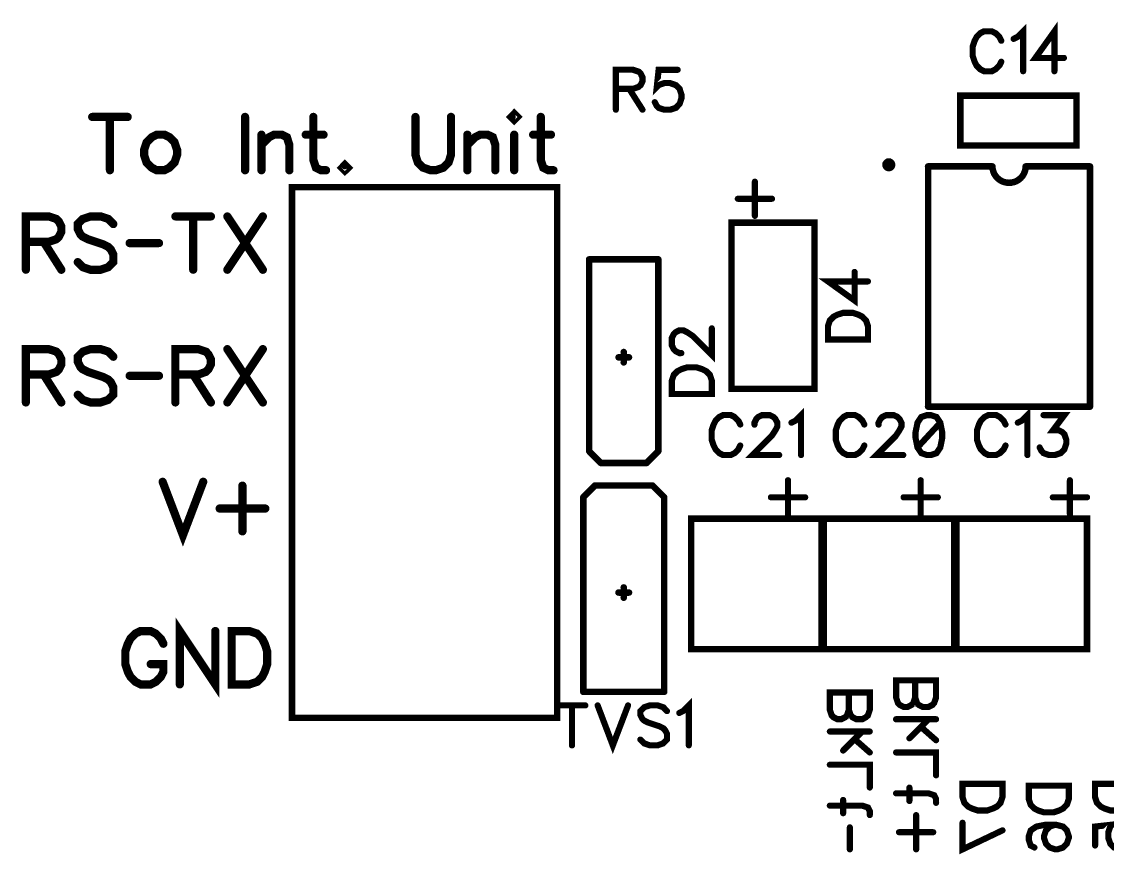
# Model space of a CAD drawing. Extents: x 0.01 to 6.15, y 0 to 8.66.
# Drawn here: x 3.242 to 4.879, y 3.075 to 4.33 of the extents above; entities that cross this region are included whole.
import ezdxf

# ---------------------------------------------------------------- set-up
doc = ezdxf.new("R2010")
doc.units = 0
doc.layers.add('Top_Silk', color=2, linetype='CONTINUOUS')

msp = doc.modelspace()

# ---------------------------------------------------------------- linework, layer by layer
at = {"layer": 'Top_Silk', "linetype": 'CONTINUOUS'}
for points, const_width in [([(4.7374, 4.3044), (4.7432, 4.3073), (4.7518, 4.3158), (4.7518, 4.2556)], 0.0093), ([(4.799, 4.2556), (4.799, 4.3158), (4.7703, 4.2757), (4.8134, 4.2757)], 0.0093), ([(4.7189, 4.3016), (4.716, 4.3073), (4.7102, 4.313), (4.7045, 4.3159), (4.6931, 4.3159), (4.6873, 4.313), (4.6816, 4.3073), (4.6787, 4.3016), (4.6758, 4.2929), (4.6758, 4.2786), (4.6787, 4.27), (4.6816, 4.2642), (4.6873, 4.2585), (4.6931, 4.2556), (4.7045, 4.2556), (4.7102, 4.2585), (4.716, 4.2642), (4.7189, 4.27)], 0.0093), ([(4.1377, 4.2291), (4.1635, 4.2291), (4.1722, 4.2321), (4.1751, 4.2349), (4.1779, 4.2406), (4.1779, 4.2464), (4.1751, 4.2521), (4.1722, 4.255), (4.1635, 4.2579), (4.1377, 4.2579), (4.1377, 4.1976)], 0.0093), ([(4.2309, 4.2578), (4.2022, 4.2578), (4.1994, 4.232), (4.2022, 4.2348), (4.2108, 4.2378), (4.2194, 4.2378), (4.228, 4.2348), (4.2338, 4.2291), (4.2366, 4.2205), (4.2366, 4.2148), (4.2338, 4.2062), (4.228, 4.2004), (4.2194, 4.1976), (4.2108, 4.1976), (4.2022, 4.2004), (4.1994, 4.2033), (4.1964, 4.209)], 0.0093), ([(4.1578, 4.2291), (4.1779, 4.1976)], 0.0093), ([(4.8322, 4.1436), (4.657, 4.1436), (4.657, 4.2188), (4.8322, 4.2188), (4.8322, 4.1436)], 0.0098), ([(3.348, 4.1868), (3.4016, 4.1868)], 0.0124), ([(3.3748, 4.1868), (3.3748, 4.1064)], 0.0124), ([(3.5786, 4.1868), (3.5786, 4.1064)], 0.0124), ([(3.6816, 4.1868), (3.6816, 4.1217), (3.6854, 4.1103), (3.6931, 4.1064), (3.7007, 4.1064)], 0.0124), ([(3.8355, 4.1868), (3.8355, 4.1294), (3.8393, 4.1179), (3.847, 4.1103), (3.8585, 4.1064), (3.8661, 4.1064), (3.8776, 4.1103), (3.8853, 4.1179), (3.8891, 4.1294), (3.8891, 4.1868)], 0.0124), ([(3.9806, 4.1868), (3.9844, 4.183), (3.9883, 4.1868), (3.9844, 4.1907), (3.9806, 4.1868)], 0.0124), ([(4.0245, 4.1868), (4.0245, 4.1217), (4.0283, 4.1103), (4.036, 4.1064), (4.0436, 4.1064)], 0.0124), ([(3.4454, 4.16), (3.4378, 4.1562), (3.4301, 4.1485), (3.4263, 4.137), (3.4263, 4.1294), (3.4301, 4.1179), (3.4378, 4.1103), (3.4454, 4.1064), (3.4569, 4.1064), (3.4646, 4.1103), (3.4722, 4.1179), (3.4761, 4.1294), (3.4761, 4.137), (3.4722, 4.1485), (3.4646, 4.1562), (3.4569, 4.16), (3.4454, 4.16)], 0.0124), ([(3.6033, 4.16), (3.6033, 4.1064)], 0.0124), ([(3.6033, 4.1447), (3.6148, 4.1562), (3.6225, 4.16), (3.6339, 4.16), (3.6416, 4.1562), (3.6454, 4.1447), (3.6454, 4.1064)], 0.0124), ([(3.6701, 4.16), (3.6969, 4.16)], 0.0124), ([(3.9138, 4.16), (3.9138, 4.1064)], 0.0124), ([(3.9138, 4.1447), (3.9253, 4.1562), (3.933, 4.16), (3.9444, 4.16), (3.9521, 4.1562), (3.9559, 4.1447), (3.9559, 4.1064)], 0.0124), ([(3.9844, 4.16), (3.9844, 4.1064)], 0.0124), ([(4.013, 4.16), (4.0398, 4.16)], 0.0124), ([(3.7292, 4.1141), (3.7254, 4.1102), (3.7292, 4.1064), (3.7331, 4.1102), (3.7292, 4.1141)], 0.0124), ([(4.5492, 4.1096), (4.5508, 4.1099), (4.5522, 4.1106), (4.5533, 4.1117), (4.554, 4.1131), (4.5542, 4.1146), (4.554, 4.1162), (4.5533, 4.1175), (4.5522, 4.1186), (4.5508, 4.1194), (4.5492, 4.1196), (4.5477, 4.1194), (4.5463, 4.1186), (4.5452, 4.1175), (4.5445, 4.1162), (4.5443, 4.1146), (4.5445, 4.1131), (4.5452, 4.1117), (4.5463, 4.1106), (4.5477, 4.1099), (4.5492, 4.1096)], 0.0098), ([(4.6085, 4.1122), (4.6085, 3.7501)], 0.0098), ([(4.6085, 4.1122), (4.7054, 4.1122)], 0.0098), ([(4.7054, 4.1122), (4.7058, 4.1083), (4.7068, 4.1045), (4.7083, 4.1009), (4.7104, 4.0976), (4.7129, 4.0947), (4.7159, 4.0922), (4.7193, 4.0901), (4.7229, 4.0887), (4.7267, 4.0878), (4.7306, 4.0875), (4.7345, 4.0878), (4.7383, 4.0887), (4.7419, 4.0901), (4.7452, 4.0922), (4.7482, 4.0947), (4.7508, 4.0976), (4.7528, 4.1009), (4.7544, 4.1045), (4.7553, 4.1083), (4.7557, 4.1122)], 0.0098), ([(4.7557, 4.1122), (4.8527, 4.1122)], 0.0098), ([(4.8527, 4.1122), (4.8527, 3.7501)], 0.0098), ([(4.3473, 4.0892), (4.3473, 4.0376)], 0.0093), ([(3.6493, 4.081), (4.0493, 4.081), (4.0493, 3.281), (3.6493, 3.281), (3.6493, 4.081)], 0.0098), ([(4.3215, 4.0634), (4.3732, 4.0634)], 0.0093), ([(3.248, 3.9985), (3.2824, 3.9985), (3.2939, 4.0024), (3.2978, 4.0062), (3.3016, 4.0138), (3.3016, 4.0215), (3.2978, 4.0291), (3.2939, 4.033), (3.2824, 4.0368), (3.248, 4.0368), (3.248, 3.9564)], 0.0124), ([(3.3799, 4.0253), (3.3723, 4.033), (3.3608, 4.0368), (3.3455, 4.0368), (3.334, 4.033), (3.3263, 4.0253), (3.3263, 4.0177), (3.3302, 4.01), (3.334, 4.0062), (3.3416, 4.0024), (3.3646, 3.9947), (3.3723, 3.9909), (3.3761, 3.987), (3.3799, 3.9794), (3.3799, 3.9679), (3.3723, 3.9603), (3.3608, 3.9564), (3.3455, 3.9564), (3.334, 3.9603), (3.3263, 3.9679)], 0.0124), ([(3.4735, 4.0368), (3.5271, 4.0368)], 0.0124), ([(3.5003, 4.0368), (3.5003, 3.9564)], 0.0124), ([(3.5518, 4.0368), (3.6054, 3.9564)], 0.0124), ([(3.6054, 4.0368), (3.5518, 3.9564)], 0.0124), ([(4.4372, 4.0274), (4.312, 4.0274), (4.312, 3.777), (4.4372, 3.777), (4.4372, 4.0274)], 0.0098), ([(3.2748, 3.9985), (3.3016, 3.9564)], 0.0124), ([(3.4046, 3.9966), (3.4488, 3.9966)], 0.0124), ([(4.0974, 3.9721), (4.0974, 3.6829)], 0.0098), ([(4.0974, 3.9721), (4.2018, 3.9721)], 0.0098), ([(4.2018, 3.9721), (4.2018, 3.6829)], 0.0098), ([(4.5178, 3.9388), (4.4576, 3.9388), (4.4977, 3.91), (4.4977, 3.9531)], 0.0093), ([(4.4575, 3.8513), (4.5178, 3.8513), (4.5178, 3.8714), (4.5149, 3.88), (4.5092, 3.8858), (4.5034, 3.8887), (4.4949, 3.8915), (4.4805, 3.8915), (4.4719, 3.8887), (4.4662, 3.8858), (4.4604, 3.88), (4.4575, 3.8714), (4.4575, 3.8513)], 0.0093), ([(4.2365, 3.8308), (4.2336, 3.8308), (4.2279, 3.8336), (4.225, 3.8365), (4.2222, 3.8423), (4.2222, 3.8537), (4.225, 3.8594), (4.2279, 3.8623), (4.2336, 3.8652), (4.2393, 3.8652), (4.2451, 3.8623), (4.2537, 3.8566), (4.2824, 3.8279), (4.2824, 3.8681)], 0.0093), ([(3.248, 3.7985), (3.2824, 3.7985), (3.2939, 3.8024), (3.2978, 3.8062), (3.3016, 3.8138), (3.3016, 3.8215), (3.2978, 3.8291), (3.2939, 3.833), (3.2824, 3.8368), (3.248, 3.8368), (3.248, 3.7564)], 0.0124), ([(3.3799, 3.8253), (3.3723, 3.833), (3.3608, 3.8368), (3.3455, 3.8368), (3.334, 3.833), (3.3263, 3.8253), (3.3263, 3.8177), (3.3302, 3.81), (3.334, 3.8062), (3.3416, 3.8024), (3.3646, 3.7947), (3.3723, 3.7909), (3.3761, 3.787), (3.3799, 3.7794), (3.3799, 3.7679), (3.3723, 3.7603), (3.3608, 3.7564), (3.3455, 3.7564), (3.334, 3.7603), (3.3263, 3.7679)], 0.0124), ([(3.4735, 3.7985), (3.5079, 3.7985), (3.5194, 3.8024), (3.5233, 3.8062), (3.5271, 3.8138), (3.5271, 3.8215), (3.5233, 3.8291), (3.5194, 3.833), (3.5079, 3.8368), (3.4735, 3.8368), (3.4735, 3.7564)], 0.0124), ([(3.5518, 3.8368), (3.6054, 3.7564)], 0.0124), ([(3.6054, 3.8368), (3.5518, 3.7564)], 0.0124), ([(4.1496, 3.8324), (4.1496, 3.8168)], 0.0098), ([(4.1418, 3.8244), (4.1574, 3.8244)], 0.0098), ([(3.2748, 3.7985), (3.3016, 3.7564)], 0.0124), ([(3.4046, 3.7966), (3.4488, 3.7966)], 0.0124), ([(3.5003, 3.7985), (3.5271, 3.7564)], 0.0124), ([(4.2221, 3.7692), (4.2824, 3.7692), (4.2824, 3.7892), (4.2795, 3.7979), (4.2738, 3.8036), (4.268, 3.8065), (4.2594, 3.8093), (4.2451, 3.8093), (4.2364, 3.8065), (4.2307, 3.8036), (4.225, 3.7979), (4.2221, 3.7892), (4.2221, 3.7692)], 0.0093), ([(4.6085, 3.7501), (4.8527, 3.7501)], 0.0098), ([(4.3253, 3.7231), (4.3224, 3.7288), (4.3167, 3.7345), (4.311, 3.7374), (4.2995, 3.7374), (4.2937, 3.7345), (4.288, 3.7288), (4.2851, 3.7231), (4.2822, 3.7144), (4.2822, 3.7001), (4.2851, 3.6915), (4.288, 3.6857), (4.2937, 3.68), (4.2995, 3.6771), (4.311, 3.6771), (4.3167, 3.68), (4.3224, 3.6857), (4.3253, 3.6915)], 0.0093), ([(4.3467, 3.723), (4.3467, 3.7259), (4.3496, 3.7316), (4.3524, 3.7345), (4.3582, 3.7373), (4.3697, 3.7373), (4.3754, 3.7345), (4.3782, 3.7316), (4.3812, 3.7259), (4.3812, 3.7201), (4.3782, 3.7144), (4.3725, 3.7058), (4.3438, 3.6771), (4.384, 3.6771)], 0.0093), ([(4.4025, 3.7259), (4.4083, 3.7288), (4.4169, 3.7373), (4.4169, 3.6771)], 0.0093), ([(4.5124, 3.7231), (4.5095, 3.7288), (4.5038, 3.7345), (4.4981, 3.7374), (4.4866, 3.7374), (4.4808, 3.7345), (4.4751, 3.7288), (4.4722, 3.7231), (4.4693, 3.7144), (4.4693, 3.7001), (4.4722, 3.6915), (4.4751, 3.6857), (4.4808, 3.68), (4.4866, 3.6771), (4.4981, 3.6771), (4.5038, 3.68), (4.5095, 3.6857), (4.5124, 3.6915)], 0.0093), ([(4.5338, 3.723), (4.5338, 3.7259), (4.5367, 3.7316), (4.5395, 3.7345), (4.5453, 3.7373), (4.5568, 3.7373), (4.5625, 3.7345), (4.5653, 3.7316), (4.5683, 3.7259), (4.5683, 3.7201), (4.5653, 3.7144), (4.5596, 3.7058), (4.5309, 3.6771), (4.5711, 3.6771)], 0.0093), ([(4.6069, 3.7373), (4.5983, 3.7345), (4.5925, 3.7259), (4.5896, 3.7115), (4.5896, 3.7029), (4.5925, 3.6886), (4.5983, 3.68), (4.6069, 3.6771), (4.6126, 3.6771), (4.6212, 3.68), (4.6269, 3.6886), (4.6298, 3.7029), (4.6298, 3.7115), (4.6269, 3.7259), (4.6212, 3.7345), (4.6126, 3.7373), (4.6069, 3.7373)], 0.0093), ([(4.7253, 3.7231), (4.7224, 3.7288), (4.7167, 3.7345), (4.711, 3.7374), (4.6995, 3.7374), (4.6937, 3.7345), (4.688, 3.7288), (4.6851, 3.7231), (4.6822, 3.7144), (4.6822, 3.7001), (4.6851, 3.6915), (4.688, 3.6857), (4.6937, 3.68), (4.6995, 3.6771), (4.711, 3.6771), (4.7167, 3.68), (4.7224, 3.6857), (4.7253, 3.6915)], 0.0093), ([(4.7438, 3.7259), (4.7496, 3.7288), (4.7582, 3.7373), (4.7582, 3.6771)], 0.0093), ([(4.7825, 3.7373), (4.814, 3.7373), (4.7968, 3.7144), (4.8055, 3.7144), (4.8112, 3.7115), (4.814, 3.7087), (4.8169, 3.7001), (4.8169, 3.6943), (4.814, 3.6857), (4.8083, 3.68), (4.7997, 3.6771), (4.7911, 3.6771), (4.7825, 3.68), (4.7797, 3.6829), (4.7767, 3.6886)], 0.0093), ([(4.6269, 3.7259), (4.5925, 3.6886)], 0.0093), ([(4.0974, 3.6829), (4.1152, 3.6651)], 0.0098), ([(4.2018, 3.6829), (4.184, 3.6651)], 0.0098), ([(4.1152, 3.6651), (4.184, 3.6651)], 0.0098), ([(3.4543, 3.6368), (3.4849, 3.5564), (3.5155, 3.6368)], 0.0124), ([(3.5746, 3.631), (3.5746, 3.5621)], 0.0124), ([(4.0886, 3.6135), (4.1063, 3.6312)], 0.0098), ([(4.1929, 3.6312), (4.1063, 3.6312)], 0.0098), ([(4.2106, 3.6135), (4.1929, 3.6312)], 0.0098), ([(4.3973, 3.6392), (4.3973, 3.5876)], 0.0093), ([(4.5973, 3.6392), (4.5973, 3.5876)], 0.0093), ([(4.8223, 3.6392), (4.8223, 3.5876)], 0.0093), ([(4.0886, 3.3202), (4.0886, 3.6135)], 0.0098), ([(4.2106, 3.3202), (4.2106, 3.6135)], 0.0098), ([(4.3715, 3.6134), (4.4232, 3.6134)], 0.0093), ([(4.5715, 3.6134), (4.6232, 3.6134)], 0.0093), ([(4.7965, 3.6134), (4.8482, 3.6134)], 0.0093), ([(3.5402, 3.5965), (3.6091, 3.5965)], 0.0124), ([(4.448, 3.5812), (4.2512, 3.5812), (4.2512, 3.3844), (4.448, 3.3844), (4.448, 3.5812)], 0.0098), ([(4.648, 3.5812), (4.4512, 3.5812), (4.4512, 3.3844), (4.648, 3.3844), (4.648, 3.5812)], 0.0098), ([(4.848, 3.5812), (4.6512, 3.5812), (4.6512, 3.3844), (4.848, 3.3844), (4.848, 3.5812)], 0.0098), ([(4.1575, 3.4698), (4.1417, 3.4698)], 0.0098), ([(4.1496, 3.462), (4.1496, 3.4776)], 0.0098), ([(3.5337, 3.4118), (3.5337, 3.3314), (3.4801, 3.4118), (3.4801, 3.3314)], 0.0124), ([(3.4554, 3.3927), (3.4516, 3.4003), (3.4439, 3.408), (3.4363, 3.4118), (3.421, 3.4118), (3.4133, 3.408), (3.4057, 3.4003), (3.4018, 3.3927), (3.398, 3.3812), (3.398, 3.362), (3.4018, 3.3506), (3.4057, 3.3429), (3.4133, 3.3353), (3.421, 3.3314), (3.4363, 3.3314), (3.4439, 3.3353), (3.4516, 3.3429), (3.4554, 3.3506), (3.4554, 3.362), (3.4363, 3.362)], 0.0124), ([(3.5584, 3.4118), (3.5584, 3.3314), (3.5852, 3.3314), (3.5967, 3.3353), (3.6044, 3.3429), (3.6082, 3.3506), (3.612, 3.362), (3.612, 3.3812), (3.6082, 3.3927), (3.6044, 3.4003), (3.5967, 3.408), (3.5852, 3.4118), (3.5584, 3.4118)], 0.0124), ([(4.5603, 3.3376), (4.6205, 3.3376), (4.6205, 3.3117), (4.6176, 3.3031), (4.6148, 3.3003), (4.6091, 3.2974), (4.6004, 3.2974), (4.5947, 3.3003), (4.5918, 3.3031), (4.589, 3.3117), (4.5861, 3.3031), (4.5832, 3.3003), (4.5775, 3.2974), (4.5717, 3.2974), (4.566, 3.3003), (4.5631, 3.3031), (4.5603, 3.3117), (4.5603, 3.3376)], 0.0093), ([(4.589, 3.3376), (4.589, 3.3117)], 0.0093), ([(4.2106, 3.3202), (4.0886, 3.3202)], 0.0098), ([(4.4603, 3.3191), (4.5206, 3.3191), (4.5206, 3.2932), (4.5177, 3.2846), (4.5148, 3.2818), (4.5091, 3.2789), (4.5005, 3.2789), (4.4947, 3.2818), (4.4919, 3.2846), (4.489, 3.2932), (4.4861, 3.2846), (4.4833, 3.2818), (4.4776, 3.2789), (4.4718, 3.2789), (4.4661, 3.2818), (4.4632, 3.2846), (4.4603, 3.2932), (4.4603, 3.3191)], 0.0093), ([(4.489, 3.3191), (4.489, 3.2932)], 0.0093), ([(4.2333, 3.2883), (4.2391, 3.2912), (4.2477, 3.2998), (4.2477, 3.2395)], 0.0093), ([(4.0515, 3.2998), (4.0917, 3.2998)], 0.0093), ([(4.0716, 3.2998), (4.0716, 3.2395)], 0.0093), ([(4.1102, 3.2998), (4.1331, 3.2395), (4.1561, 3.2998)], 0.0093), ([(4.2148, 3.2912), (4.2091, 3.297), (4.2005, 3.2998), (4.189, 3.2998), (4.1804, 3.297), (4.1746, 3.2912), (4.1746, 3.2855), (4.1775, 3.2797), (4.1804, 3.2769), (4.1861, 3.274), (4.2033, 3.2683), (4.2091, 3.2654), (4.2119, 3.2625), (4.2148, 3.2568), (4.2148, 3.2482), (4.2091, 3.2425), (4.2005, 3.2395), (4.189, 3.2395), (4.1804, 3.2425), (4.1746, 3.2482)], 0.0093), ([(4.5603, 3.2789), (4.6205, 3.2789)], 0.0093), ([(4.5804, 3.2502), (4.6091, 3.2789)], 0.0093), ([(4.4603, 3.2604), (4.5206, 3.2604)], 0.0093), ([(4.4804, 3.2317), (4.5091, 3.2604)], 0.0093), ([(4.5976, 3.2674), (4.6205, 3.2473)], 0.0093), ([(4.4977, 3.2489), (4.5206, 3.2288)], 0.0093), ([(4.5603, 3.2288), (4.6205, 3.2288), (4.6205, 3.1944)], 0.0093), ([(4.4603, 3.2103), (4.5206, 3.2103), (4.5206, 3.1759)], 0.0093), ([(4.5804, 3.1758), (4.5804, 3.1557)], 0.0093), ([(4.6604, 3.1816), (4.7206, 3.1816), (4.7206, 3.1615), (4.7177, 3.1529), (4.712, 3.1471), (4.7063, 3.1443), (4.6977, 3.1414), (4.6833, 3.1414), (4.6747, 3.1443), (4.669, 3.1471), (4.6632, 3.1529), (4.6604, 3.1615), (4.6604, 3.1816)], 0.0093), ([(4.7603, 3.1787), (4.8206, 3.1787), (4.8206, 3.1586), (4.8177, 3.15), (4.812, 3.1442), (4.8062, 3.1413), (4.7976, 3.1385), (4.7832, 3.1385), (4.7746, 3.1413), (4.7689, 3.1442), (4.7631, 3.15), (4.7603, 3.1586), (4.7603, 3.1787)], 0.0093), ([(4.8602, 3.1816), (4.9205, 3.1816), (4.9205, 3.1615), (4.9176, 3.1529), (4.9119, 3.1471), (4.9061, 3.1443), (4.8976, 3.1414), (4.8832, 3.1414), (4.8746, 3.1443), (4.8689, 3.1471), (4.8631, 3.1529), (4.8602, 3.1615), (4.8602, 3.1816)], 0.0093), ([(4.4804, 3.1573), (4.4804, 3.1372)], 0.0093), ([(4.5603, 3.1672), (4.6091, 3.1672), (4.6176, 3.1644), (4.6205, 3.1586), (4.6205, 3.1529)], 0.0093), ([(4.4603, 3.1487), (4.5091, 3.1487), (4.5177, 3.1459), (4.5206, 3.1401), (4.5206, 3.1344)], 0.0093), ([(4.5905, 3.1344), (4.5905, 3.0827)], 0.0093), ([(4.7206, 3.1114), (4.6604, 3.0827), (4.6604, 3.1229)], 0.0093), ([(4.8603, 3.0885), (4.8603, 3.1171), (4.8861, 3.12), (4.8832, 3.1171), (4.8803, 3.1085), (4.8803, 3.0999), (4.8832, 3.0913), (4.8889, 3.0855), (4.8976, 3.0827), (4.9033, 3.0827), (4.9119, 3.0855), (4.9177, 3.0913), (4.9205, 3.0999), (4.9205, 3.1085), (4.9177, 3.1171), (4.9147, 3.12), (4.909, 3.1229)], 0.0093), ([(4.4905, 3.1159), (4.4905, 3.0827)], 0.0093), ([(4.5646, 3.1086), (4.6163, 3.1086)], 0.0093), ([(4.7689, 3.0855), (4.7632, 3.0884), (4.7604, 3.097), (4.7604, 3.1027), (4.7632, 3.1113), (4.7718, 3.1171), (4.7862, 3.12), (4.8005, 3.12), (4.812, 3.1171), (4.8177, 3.1113), (4.8206, 3.1027), (4.8206, 3.0999), (4.8177, 3.0913), (4.812, 3.0855), (4.8033, 3.0827), (4.8005, 3.0827), (4.7919, 3.0855), (4.7862, 3.0913), (4.7833, 3.0999), (4.7833, 3.1027), (4.7862, 3.1113), (4.7919, 3.1171), (4.8005, 3.12)], 0.0093)]:
    msp.add_lwpolyline(points, dxfattribs=dict(at, const_width=const_width))
for points, const_width in [([(4.7165, 4.3016, 1), (4.7212, 4.3016, 1), (4.7165, 4.3016, 1)], 0.0046), ([(4.7351, 4.3044, 1), (4.7397, 4.3044, 1), (4.7351, 4.3044, 1)], 0.0046), ([(4.7165, 4.27, 1), (4.7212, 4.27, 1), (4.7165, 4.27, 1)], 0.0046), ([(4.811, 4.2757, 1), (4.8157, 4.2757, 1), (4.811, 4.2757, 1)], 0.0046), ([(4.2286, 4.2578, 1), (4.2332, 4.2578, 1), (4.2286, 4.2578, 1)], 0.0046), ([(4.7495, 4.2556, 1), (4.7541, 4.2556, 1), (4.7495, 4.2556, 1)], 0.0046), ([(4.7967, 4.2556, 1), (4.8013, 4.2556, 1), (4.7967, 4.2556, 1)], 0.0046), ([(4.1354, 4.2291, 1), (4.14, 4.2291, 1), (4.1354, 4.2291, 1)], 0.0046), ([(4.1555, 4.2291, 1), (4.1601, 4.2291, 1), (4.1555, 4.2291, 1)], 0.0046), ([(4.1941, 4.209, 1), (4.1988, 4.209, 1), (4.1941, 4.209, 1)], 0.0046), ([(3.345, 4.1868, 1), (3.3511, 4.1868, 1), (3.345, 4.1868, 1)], 0.0062), ([(3.3718, 4.1868, 1), (3.3779, 4.1868, 1), (3.3718, 4.1868, 1)], 0.0062), ([(3.3985, 4.1868, 1), (3.4047, 4.1868, 1), (3.3985, 4.1868, 1)], 0.0062), ([(3.5755, 4.1868, 1), (3.5817, 4.1868, 1), (3.5755, 4.1868, 1)], 0.0062), ([(3.6785, 4.1868, 1), (3.6847, 4.1868, 1), (3.6785, 4.1868, 1)], 0.0062), ([(3.8325, 4.1868, 1), (3.8386, 4.1868, 1), (3.8325, 4.1868, 1)], 0.0062), ([(3.886, 4.1868, 1), (3.8922, 4.1868, 1), (3.886, 4.1868, 1)], 0.0062), ([(3.9775, 4.1868, 1), (3.9837, 4.1868, 1), (3.9775, 4.1868, 1)], 0.0062), ([(4.0214, 4.1868, 1), (4.0276, 4.1868, 1), (4.0214, 4.1868, 1)], 0.0062), ([(4.1354, 4.1976, 1), (4.14, 4.1976, 1), (4.1354, 4.1976, 1)], 0.0046), ([(4.1756, 4.1976, 1), (4.1802, 4.1976, 1), (4.1756, 4.1976, 1)], 0.0046), ([(3.4423, 4.16, 1), (3.4485, 4.16, 1), (3.4423, 4.16, 1)], 0.0062), ([(3.6002, 4.16, 1), (3.6064, 4.16, 1), (3.6002, 4.16, 1)], 0.0062), ([(3.667, 4.16, 1), (3.6732, 4.16, 1), (3.667, 4.16, 1)], 0.0062), ([(3.6938, 4.16, 1), (3.7, 4.16, 1), (3.6938, 4.16, 1)], 0.0062), ([(3.9107, 4.16, 1), (3.9169, 4.16, 1), (3.9107, 4.16, 1)], 0.0062), ([(3.9813, 4.16, 1), (3.9875, 4.16, 1), (3.9813, 4.16, 1)], 0.0062), ([(4.0099, 4.16, 1), (4.0161, 4.16, 1), (4.0099, 4.16, 1)], 0.0062), ([(4.0367, 4.16, 1), (4.0429, 4.16, 1), (4.0367, 4.16, 1)], 0.0062), ([(3.6002, 4.1447, 1), (3.6064, 4.1447, 1), (3.6002, 4.1447, 1)], 0.0062), ([(3.9107, 4.1447, 1), (3.9169, 4.1447, 1), (3.9107, 4.1447, 1)], 0.0062), ([(3.3718, 4.1064, 1), (3.3779, 4.1064, 1), (3.3718, 4.1064, 1)], 0.0062), ([(3.5755, 4.1064, 1), (3.5817, 4.1064, 1), (3.5755, 4.1064, 1)], 0.0062), ([(3.6002, 4.1064, 1), (3.6064, 4.1064, 1), (3.6002, 4.1064, 1)], 0.0062), ([(3.6423, 4.1064, 1), (3.6485, 4.1064, 1), (3.6423, 4.1064, 1)], 0.0062), ([(3.6976, 4.1064, 1), (3.7038, 4.1064, 1), (3.6976, 4.1064, 1)], 0.0062), ([(3.7261, 4.1141, 1), (3.7323, 4.1141, 1), (3.7261, 4.1141, 1)], 0.0062), ([(3.9107, 4.1064, 1), (3.9169, 4.1064, 1), (3.9107, 4.1064, 1)], 0.0062), ([(3.9528, 4.1064, 1), (3.959, 4.1064, 1), (3.9528, 4.1064, 1)], 0.0062), ([(3.9813, 4.1064, 1), (3.9875, 4.1064, 1), (3.9813, 4.1064, 1)], 0.0062), ([(4.0405, 4.1064, 1), (4.0467, 4.1064, 1), (4.0405, 4.1064, 1)], 0.0062), ([(4.5468, 4.1096, 1), (4.5517, 4.1096, 1), (4.5468, 4.1096, 1)], 0.0049), ([(4.606, 4.1122, 1), (4.611, 4.1122, 1), (4.606, 4.1122, 1)], 0.0049), ([(4.606, 4.1122, 1), (4.611, 4.1122, 1), (4.606, 4.1122, 1)], 0.0049), ([(4.703, 4.1122, 1), (4.7079, 4.1122, 1), (4.703, 4.1122, 1)], 0.0049), ([(4.703, 4.1122, 1), (4.7079, 4.1122, 1), (4.703, 4.1122, 1)], 0.0049), ([(4.7532, 4.1122, 1), (4.7582, 4.1122, 1), (4.7532, 4.1122, 1)], 0.0049), ([(4.7532, 4.1122, 1), (4.7582, 4.1122, 1), (4.7532, 4.1122, 1)], 0.0049), ([(4.8502, 4.1122, 1), (4.8551, 4.1122, 1), (4.8502, 4.1122, 1)], 0.0049), ([(4.8502, 4.1122, 1), (4.8551, 4.1122, 1), (4.8502, 4.1122, 1)], 0.0049), ([(4.345, 4.0892, 1), (4.3496, 4.0892, 1), (4.345, 4.0892, 1)], 0.0046), ([(4.3192, 4.0634, 1), (4.3238, 4.0634, 1), (4.3192, 4.0634, 1)], 0.0046), ([(4.3709, 4.0634, 1), (4.3755, 4.0634, 1), (4.3709, 4.0634, 1)], 0.0046), ([(3.3768, 4.0253, 1), (3.383, 4.0253, 1), (3.3768, 4.0253, 1)], 0.0062), ([(3.4705, 4.0368, 1), (3.4766, 4.0368, 1), (3.4705, 4.0368, 1)], 0.0062), ([(3.4973, 4.0368, 1), (3.5034, 4.0368, 1), (3.4973, 4.0368, 1)], 0.0062), ([(3.524, 4.0368, 1), (3.5302, 4.0368, 1), (3.524, 4.0368, 1)], 0.0062), ([(3.5488, 4.0368, 1), (3.5549, 4.0368, 1), (3.5488, 4.0368, 1)], 0.0062), ([(3.6023, 4.0368, 1), (3.6085, 4.0368, 1), (3.6023, 4.0368, 1)], 0.0062), ([(4.345, 4.0376, 1), (4.3496, 4.0376, 1), (4.345, 4.0376, 1)], 0.0046), ([(3.245, 3.9985, 1), (3.2511, 3.9985, 1), (3.245, 3.9985, 1)], 0.0062), ([(3.2718, 3.9985, 1), (3.2779, 3.9985, 1), (3.2718, 3.9985, 1)], 0.0062), ([(3.4015, 3.9966, 1), (3.4077, 3.9966, 1), (3.4015, 3.9966, 1)], 0.0062), ([(3.4458, 3.9966, 1), (3.4519, 3.9966, 1), (3.4458, 3.9966, 1)], 0.0062), ([(3.245, 3.9564, 1), (3.2511, 3.9564, 1), (3.245, 3.9564, 1)], 0.0062), ([(3.2985, 3.9564, 1), (3.3047, 3.9564, 1), (3.2985, 3.9564, 1)], 0.0062), ([(3.3232, 3.9679, 1), (3.3294, 3.9679, 1), (3.3232, 3.9679, 1)], 0.0062), ([(3.4973, 3.9564, 1), (3.5034, 3.9564, 1), (3.4973, 3.9564, 1)], 0.0062), ([(3.5488, 3.9564, 1), (3.5549, 3.9564, 1), (3.5488, 3.9564, 1)], 0.0062), ([(3.6023, 3.9564, 1), (3.6085, 3.9564, 1), (3.6023, 3.9564, 1)], 0.0062), ([(4.095, 3.9721, 1), (4.0999, 3.9721, 1), (4.095, 3.9721, 1)], 0.0049), ([(4.095, 3.9721, 1), (4.0999, 3.9721, 1), (4.095, 3.9721, 1)], 0.0049), ([(4.1993, 3.9721, 1), (4.2042, 3.9721, 1), (4.1993, 3.9721, 1)], 0.0049), ([(4.1993, 3.9721, 1), (4.2042, 3.9721, 1), (4.1993, 3.9721, 1)], 0.0049), ([(4.4954, 3.9531, 1), (4.5, 3.9531, 1), (4.4954, 3.9531, 1)], 0.0046), ([(4.5155, 3.9388, 1), (4.5201, 3.9388, 1), (4.5155, 3.9388, 1)], 0.0046), ([(4.2801, 3.8681, 1), (4.2847, 3.8681, 1), (4.2801, 3.8681, 1)], 0.0046), ([(4.4552, 3.8513, 1), (4.4599, 3.8513, 1), (4.4552, 3.8513, 1)], 0.0046), ([(3.3768, 3.8253, 1), (3.383, 3.8253, 1), (3.3768, 3.8253, 1)], 0.0062), ([(3.5488, 3.8368, 1), (3.5549, 3.8368, 1), (3.5488, 3.8368, 1)], 0.0062), ([(3.6023, 3.8368, 1), (3.6085, 3.8368, 1), (3.6023, 3.8368, 1)], 0.0062), ([(4.1471, 3.8324, 1), (4.152, 3.8324, 1), (4.1471, 3.8324, 1)], 0.0049), ([(4.2342, 3.8308, 1), (4.2388, 3.8308, 1), (4.2342, 3.8308, 1)], 0.0046), ([(4.1393, 3.8244, 1), (4.1442, 3.8244, 1), (4.1393, 3.8244, 1)], 0.0049), ([(4.1471, 3.8168, 1), (4.152, 3.8168, 1), (4.1471, 3.8168, 1)], 0.0049), ([(4.155, 3.8244, 1), (4.1599, 3.8244, 1), (4.155, 3.8244, 1)], 0.0049), ([(3.245, 3.7985, 1), (3.2511, 3.7985, 1), (3.245, 3.7985, 1)], 0.0062), ([(3.2718, 3.7985, 1), (3.2779, 3.7985, 1), (3.2718, 3.7985, 1)], 0.0062), ([(3.4015, 3.7966, 1), (3.4077, 3.7966, 1), (3.4015, 3.7966, 1)], 0.0062), ([(3.4458, 3.7966, 1), (3.4519, 3.7966, 1), (3.4458, 3.7966, 1)], 0.0062), ([(3.4705, 3.7985, 1), (3.4766, 3.7985, 1), (3.4705, 3.7985, 1)], 0.0062), ([(3.4973, 3.7985, 1), (3.5034, 3.7985, 1), (3.4973, 3.7985, 1)], 0.0062), ([(3.3232, 3.7679, 1), (3.3294, 3.7679, 1), (3.3232, 3.7679, 1)], 0.0062), ([(4.2198, 3.7692, 1), (4.2244, 3.7692, 1), (4.2198, 3.7692, 1)], 0.0046), ([(3.245, 3.7564, 1), (3.2511, 3.7564, 1), (3.245, 3.7564, 1)], 0.0062), ([(3.2985, 3.7564, 1), (3.3047, 3.7564, 1), (3.2985, 3.7564, 1)], 0.0062), ([(3.4705, 3.7564, 1), (3.4766, 3.7564, 1), (3.4705, 3.7564, 1)], 0.0062), ([(3.524, 3.7564, 1), (3.5302, 3.7564, 1), (3.524, 3.7564, 1)], 0.0062), ([(3.5488, 3.7564, 1), (3.5549, 3.7564, 1), (3.5488, 3.7564, 1)], 0.0062), ([(3.6023, 3.7564, 1), (3.6085, 3.7564, 1), (3.6023, 3.7564, 1)], 0.0062), ([(4.606, 3.7501, 1), (4.611, 3.7501, 1), (4.606, 3.7501, 1)], 0.0049), ([(4.606, 3.7501, 1), (4.611, 3.7501, 1), (4.606, 3.7501, 1)], 0.0049), ([(4.8502, 3.7501, 1), (4.8551, 3.7501, 1), (4.8502, 3.7501, 1)], 0.0049), ([(4.8502, 3.7501, 1), (4.8551, 3.7501, 1), (4.8502, 3.7501, 1)], 0.0049), ([(4.6046, 3.7373, 1), (4.6092, 3.7373, 1), (4.6046, 3.7373, 1)], 0.0046), ([(4.7802, 3.7373, 1), (4.7848, 3.7373, 1), (4.7802, 3.7373, 1)], 0.0046), ([(4.323, 3.7231, 1), (4.3276, 3.7231, 1), (4.323, 3.7231, 1)], 0.0046), ([(4.3444, 3.723, 1), (4.3491, 3.723, 1), (4.3444, 3.723, 1)], 0.0046), ([(4.4002, 3.7259, 1), (4.4049, 3.7259, 1), (4.4002, 3.7259, 1)], 0.0046), ([(4.5101, 3.7231, 1), (4.5147, 3.7231, 1), (4.5101, 3.7231, 1)], 0.0046), ([(4.5315, 3.723, 1), (4.5362, 3.723, 1), (4.5315, 3.723, 1)], 0.0046), ([(4.6246, 3.7259, 1), (4.6292, 3.7259, 1), (4.6246, 3.7259, 1)], 0.0046), ([(4.723, 3.7231, 1), (4.7276, 3.7231, 1), (4.723, 3.7231, 1)], 0.0046), ([(4.7415, 3.7259, 1), (4.7461, 3.7259, 1), (4.7415, 3.7259, 1)], 0.0046), ([(4.095, 3.6829, 1), (4.0999, 3.6829, 1), (4.095, 3.6829, 1)], 0.0049), ([(4.095, 3.6829, 1), (4.0999, 3.6829, 1), (4.095, 3.6829, 1)], 0.0049), ([(4.1993, 3.6829, 1), (4.2042, 3.6829, 1), (4.1993, 3.6829, 1)], 0.0049), ([(4.1993, 3.6829, 1), (4.2042, 3.6829, 1), (4.1993, 3.6829, 1)], 0.0049), ([(4.323, 3.6915, 1), (4.3276, 3.6915, 1), (4.323, 3.6915, 1)], 0.0046), ([(4.5101, 3.6915, 1), (4.5147, 3.6915, 1), (4.5101, 3.6915, 1)], 0.0046), ([(4.5902, 3.6886, 1), (4.5948, 3.6886, 1), (4.5902, 3.6886, 1)], 0.0046), ([(4.723, 3.6915, 1), (4.7276, 3.6915, 1), (4.723, 3.6915, 1)], 0.0046), ([(4.7744, 3.6886, 1), (4.7791, 3.6886, 1), (4.7744, 3.6886, 1)], 0.0046), ([(4.1127, 3.6651, 1), (4.1176, 3.6651, 1), (4.1127, 3.6651, 1)], 0.0049), ([(4.1127, 3.6651, 1), (4.1176, 3.6651, 1), (4.1127, 3.6651, 1)], 0.0049), ([(4.1816, 3.6651, 1), (4.1865, 3.6651, 1), (4.1816, 3.6651, 1)], 0.0049), ([(4.1816, 3.6651, 1), (4.1865, 3.6651, 1), (4.1816, 3.6651, 1)], 0.0049), ([(4.3817, 3.6771, 1), (4.3863, 3.6771, 1), (4.3817, 3.6771, 1)], 0.0046), ([(4.4146, 3.6771, 1), (4.4192, 3.6771, 1), (4.4146, 3.6771, 1)], 0.0046), ([(4.5688, 3.6771, 1), (4.5734, 3.6771, 1), (4.5688, 3.6771, 1)], 0.0046), ([(4.7559, 3.6771, 1), (4.7605, 3.6771, 1), (4.7559, 3.6771, 1)], 0.0046), ([(3.4512, 3.6368, 1), (3.4574, 3.6368, 1), (3.4512, 3.6368, 1)], 0.0062), ([(3.5124, 3.6368, 1), (3.5186, 3.6368, 1), (3.5124, 3.6368, 1)], 0.0062), ([(3.5715, 3.631, 1), (3.5777, 3.631, 1), (3.5715, 3.631, 1)], 0.0062), ([(4.1038, 3.6312, 1), (4.1087, 3.6312, 1), (4.1038, 3.6312, 1)], 0.0049), ([(4.1038, 3.6312, 1), (4.1087, 3.6312, 1), (4.1038, 3.6312, 1)], 0.0049), ([(4.1905, 3.6312, 1), (4.1954, 3.6312, 1), (4.1905, 3.6312, 1)], 0.0049), ([(4.1905, 3.6312, 1), (4.1954, 3.6312, 1), (4.1905, 3.6312, 1)], 0.0049), ([(4.395, 3.6392, 1), (4.3996, 3.6392, 1), (4.395, 3.6392, 1)], 0.0046), ([(4.595, 3.6392, 1), (4.5996, 3.6392, 1), (4.595, 3.6392, 1)], 0.0046), ([(4.82, 3.6392, 1), (4.8246, 3.6392, 1), (4.82, 3.6392, 1)], 0.0046), ([(4.0861, 3.6135, 1), (4.091, 3.6135, 1), (4.0861, 3.6135, 1)], 0.0049), ([(4.0861, 3.6135, 1), (4.091, 3.6135, 1), (4.0861, 3.6135, 1)], 0.0049), ([(4.2082, 3.6135, 1), (4.2131, 3.6135, 1), (4.2082, 3.6135, 1)], 0.0049), ([(4.2082, 3.6135, 1), (4.2131, 3.6135, 1), (4.2082, 3.6135, 1)], 0.0049), ([(4.3692, 3.6134, 1), (4.3738, 3.6134, 1), (4.3692, 3.6134, 1)], 0.0046), ([(4.4209, 3.6134, 1), (4.4255, 3.6134, 1), (4.4209, 3.6134, 1)], 0.0046), ([(4.5692, 3.6134, 1), (4.5738, 3.6134, 1), (4.5692, 3.6134, 1)], 0.0046), ([(4.6209, 3.6134, 1), (4.6255, 3.6134, 1), (4.6209, 3.6134, 1)], 0.0046), ([(4.7942, 3.6134, 1), (4.7988, 3.6134, 1), (4.7942, 3.6134, 1)], 0.0046), ([(4.8459, 3.6134, 1), (4.8505, 3.6134, 1), (4.8459, 3.6134, 1)], 0.0046), ([(3.5371, 3.5965, 1), (3.5433, 3.5965, 1), (3.5371, 3.5965, 1)], 0.0062), ([(3.606, 3.5965, 1), (3.6122, 3.5965, 1), (3.606, 3.5965, 1)], 0.0062), ([(4.395, 3.5876, 1), (4.3996, 3.5876, 1), (4.395, 3.5876, 1)], 0.0046), ([(4.595, 3.5876, 1), (4.5996, 3.5876, 1), (4.595, 3.5876, 1)], 0.0046), ([(4.82, 3.5876, 1), (4.8246, 3.5876, 1), (4.82, 3.5876, 1)], 0.0046), ([(3.5715, 3.5621, 1), (3.5777, 3.5621, 1), (3.5715, 3.5621, 1)], 0.0062), ([(4.1392, 3.4698, 1), (4.1441, 3.4698, 1), (4.1392, 3.4698, 1)], 0.0049), ([(4.1471, 3.4776, 1), (4.152, 3.4776, 1), (4.1471, 3.4776, 1)], 0.0049), ([(4.1551, 3.4698, 1), (4.16, 3.4698, 1), (4.1551, 3.4698, 1)], 0.0049), ([(4.1471, 3.462, 1), (4.152, 3.462, 1), (4.1471, 3.462, 1)], 0.0049), ([(3.5306, 3.4118, 1), (3.5368, 3.4118, 1), (3.5306, 3.4118, 1)], 0.0062), ([(3.5553, 3.4118, 1), (3.5615, 3.4118, 1), (3.5553, 3.4118, 1)], 0.0062), ([(3.4523, 3.3927, 1), (3.4585, 3.3927, 1), (3.4523, 3.3927, 1)], 0.0062), ([(3.4332, 3.362, 1), (3.4394, 3.362, 1), (3.4332, 3.362, 1)], 0.0062), ([(4.5579, 3.3376, 1), (4.5626, 3.3376, 1), (4.5579, 3.3376, 1)], 0.0046), ([(4.5867, 3.3376, 1), (4.5913, 3.3376, 1), (4.5867, 3.3376, 1)], 0.0046), ([(3.4771, 3.3314, 1), (3.4832, 3.3314, 1), (3.4771, 3.3314, 1)], 0.0062), ([(4.0861, 3.3202, 1), (4.091, 3.3202, 1), (4.0861, 3.3202, 1)], 0.0049), ([(4.0861, 3.3202, 1), (4.091, 3.3202, 1), (4.0861, 3.3202, 1)], 0.0049), ([(4.2082, 3.3202, 1), (4.2131, 3.3202, 1), (4.2082, 3.3202, 1)], 0.0049), ([(4.2082, 3.3202, 1), (4.2131, 3.3202, 1), (4.2082, 3.3202, 1)], 0.0049), ([(4.458, 3.3191, 1), (4.4626, 3.3191, 1), (4.458, 3.3191, 1)], 0.0046), ([(4.4867, 3.3191, 1), (4.4914, 3.3191, 1), (4.4867, 3.3191, 1)], 0.0046), ([(4.5867, 3.3117, 1), (4.5913, 3.3117, 1), (4.5867, 3.3117, 1)], 0.0046), ([(4.0491, 3.2998, 1), (4.0538, 3.2998, 1), (4.0491, 3.2998, 1)], 0.0046), ([(4.0692, 3.2998, 1), (4.0739, 3.2998, 1), (4.0692, 3.2998, 1)], 0.0046), ([(4.0893, 3.2998, 1), (4.094, 3.2998, 1), (4.0893, 3.2998, 1)], 0.0046), ([(4.1079, 3.2998, 1), (4.1125, 3.2998, 1), (4.1079, 3.2998, 1)], 0.0046), ([(4.1538, 3.2998, 1), (4.1584, 3.2998, 1), (4.1538, 3.2998, 1)], 0.0046), ([(4.2125, 3.2912, 1), (4.2171, 3.2912, 1), (4.2125, 3.2912, 1)], 0.0046), ([(4.231, 3.2883, 1), (4.2356, 3.2883, 1), (4.231, 3.2883, 1)], 0.0046), ([(4.4867, 3.2932, 1), (4.4914, 3.2932, 1), (4.4867, 3.2932, 1)], 0.0046), ([(4.5579, 3.2789, 1), (4.5626, 3.2789, 1), (4.5579, 3.2789, 1)], 0.0046), ([(4.6068, 3.2789, 1), (4.6114, 3.2789, 1), (4.6068, 3.2789, 1)], 0.0046), ([(4.6182, 3.2789, 1), (4.6229, 3.2789, 1), (4.6182, 3.2789, 1)], 0.0046), ([(4.458, 3.2604, 1), (4.4626, 3.2604, 1), (4.458, 3.2604, 1)], 0.0046), ([(4.5068, 3.2604, 1), (4.5114, 3.2604, 1), (4.5068, 3.2604, 1)], 0.0046), ([(4.5183, 3.2604, 1), (4.5229, 3.2604, 1), (4.5183, 3.2604, 1)], 0.0046), ([(4.5953, 3.2674, 1), (4.5999, 3.2674, 1), (4.5953, 3.2674, 1)], 0.0046), ([(4.0692, 3.2395, 1), (4.0739, 3.2395, 1), (4.0692, 3.2395, 1)], 0.0046), ([(4.1723, 3.2482, 1), (4.1769, 3.2482, 1), (4.1723, 3.2482, 1)], 0.0046), ([(4.2454, 3.2395, 1), (4.25, 3.2395, 1), (4.2454, 3.2395, 1)], 0.0046), ([(4.4953, 3.2489, 1), (4.5, 3.2489, 1), (4.4953, 3.2489, 1)], 0.0046), ([(4.578, 3.2502, 1), (4.5827, 3.2502, 1), (4.578, 3.2502, 1)], 0.0046), ([(4.6182, 3.2473, 1), (4.6229, 3.2473, 1), (4.6182, 3.2473, 1)], 0.0046), ([(4.4781, 3.2317, 1), (4.4827, 3.2317, 1), (4.4781, 3.2317, 1)], 0.0046), ([(4.5183, 3.2288, 1), (4.5229, 3.2288, 1), (4.5183, 3.2288, 1)], 0.0046), ([(4.5579, 3.2288, 1), (4.5626, 3.2288, 1), (4.5579, 3.2288, 1)], 0.0046), ([(4.458, 3.2103, 1), (4.4626, 3.2103, 1), (4.458, 3.2103, 1)], 0.0046), ([(4.6182, 3.1944, 1), (4.6229, 3.1944, 1), (4.6182, 3.1944, 1)], 0.0046), ([(4.5183, 3.1759, 1), (4.5229, 3.1759, 1), (4.5183, 3.1759, 1)], 0.0046), ([(4.578, 3.1758, 1), (4.5827, 3.1758, 1), (4.578, 3.1758, 1)], 0.0046), ([(4.658, 3.1816, 1), (4.6627, 3.1816, 1), (4.658, 3.1816, 1)], 0.0046), ([(4.758, 3.1787, 1), (4.7626, 3.1787, 1), (4.758, 3.1787, 1)], 0.0046), ([(4.8579, 3.1816, 1), (4.8625, 3.1816, 1), (4.8579, 3.1816, 1)], 0.0046), ([(4.4781, 3.1573, 1), (4.4827, 3.1573, 1), (4.4781, 3.1573, 1)], 0.0046), ([(4.5579, 3.1672, 1), (4.5626, 3.1672, 1), (4.5579, 3.1672, 1)], 0.0046), ([(4.578, 3.1557, 1), (4.5827, 3.1557, 1), (4.578, 3.1557, 1)], 0.0046), ([(4.458, 3.1487, 1), (4.4626, 3.1487, 1), (4.458, 3.1487, 1)], 0.0046), ([(4.6182, 3.1529, 1), (4.6229, 3.1529, 1), (4.6182, 3.1529, 1)], 0.0046), ([(4.4781, 3.1372, 1), (4.4827, 3.1372, 1), (4.4781, 3.1372, 1)], 0.0046), ([(4.5183, 3.1344, 1), (4.5229, 3.1344, 1), (4.5183, 3.1344, 1)], 0.0046), ([(4.5882, 3.1344, 1), (4.5928, 3.1344, 1), (4.5882, 3.1344, 1)], 0.0046), ([(4.6581, 3.1229, 1), (4.6627, 3.1229, 1), (4.6581, 3.1229, 1)], 0.0046), ([(4.4882, 3.1159, 1), (4.4928, 3.1159, 1), (4.4882, 3.1159, 1)], 0.0046), ([(4.5623, 3.1086, 1), (4.5669, 3.1086, 1), (4.5623, 3.1086, 1)], 0.0046), ([(4.614, 3.1086, 1), (4.6186, 3.1086, 1), (4.614, 3.1086, 1)], 0.0046), ([(4.7183, 3.1114, 1), (4.723, 3.1114, 1), (4.7183, 3.1114, 1)], 0.0046), ([(4.7982, 3.12, 1), (4.8028, 3.12, 1), (4.7982, 3.12, 1)], 0.0046), ([(4.4882, 3.0827, 1), (4.4928, 3.0827, 1), (4.4882, 3.0827, 1)], 0.0046), ([(4.5882, 3.0827, 1), (4.5928, 3.0827, 1), (4.5882, 3.0827, 1)], 0.0046), ([(4.7666, 3.0855, 1), (4.7712, 3.0855, 1), (4.7666, 3.0855, 1)], 0.0046), ([(4.858, 3.0885, 1), (4.8626, 3.0885, 1), (4.858, 3.0885, 1)], 0.0046)]:
    msp.add_lwpolyline(points, format="xyb", dxfattribs=dict(at, const_width=const_width))

doc.saveas('drawing.dxf')
